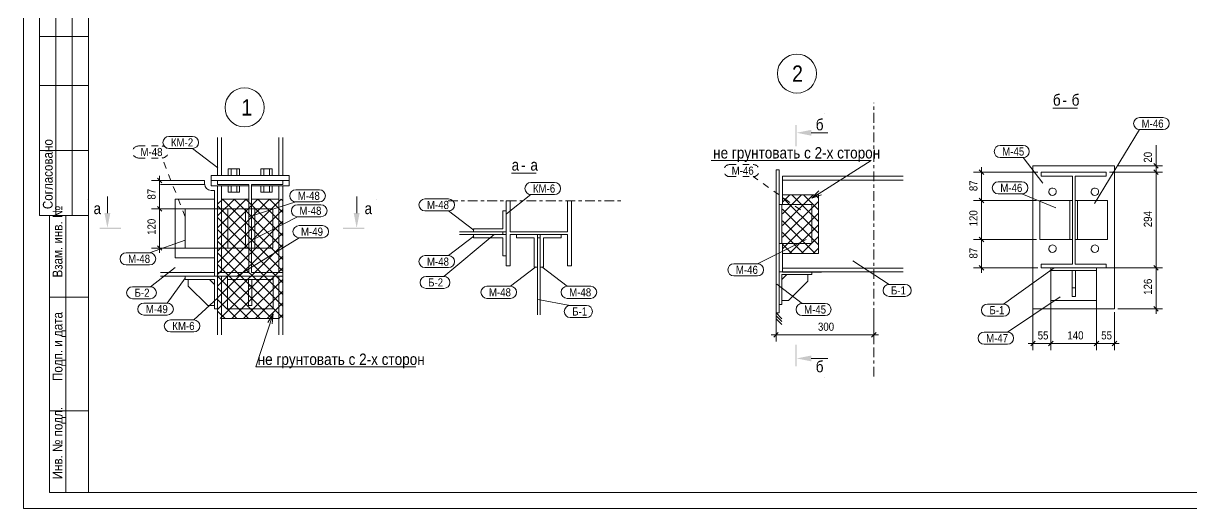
# Model space of a CAD drawing. Header units: millimetres. Extents: x -9 to 585, y -224 to 196.
# Drawn here: x -8.6 to 350, y -223.7 to -74.7 of the extents above; entities that cross this region are included whole.
import ezdxf

# ---------------------------------------------------------------- set-up
doc = ezdxf.new("R2010")
doc.units = ezdxf.units.MM
for name, pattern in [('XKITLINE00', [0]), ('XKITLINE02', [4, 2, -2]), ('XKITLINE03', [6, 3, -1, 1, -1])]:
    doc.linetypes.add(name, pattern=pattern)
for name, color, linetype, lineweight in [('Bolt', 7, 'Continuous', 0), ('DrawingSheet', 5, 'Continuous', 0), ('OtherObjectType', 1, 'Continuous', 0), ('Part', 2, 'Continuous', 0), ('PartMark', 3, 'Continuous', 0), ('S-GRID', 1, 'Continuous', 0), ('Section', 6, 'Continuous', 0), ('Z-DIMENSIONS', 1, 'Continuous', 0), ('Текст', 3, 'Continuous', 0)]:
    doc.layers.add(name, color=color, linetype=linetype, lineweight=lineweight)
doc.styles.add('GOST type A', font='ARIAL.TTF')

msp = doc.modelspace()

# ---------------------------------------------------------------- hatches: boundary and pattern name
at = {"layer": 'Section'}
for points in [[(228.35, -112.5), (228.35, -105.9), (228.77, -105.9), (228.77, -112.5)], [(228.77, -108.3), (233.27, -107.4), (233.27, -109.2)], [(17.2, -137.48), (16.3, -132.98), (18.1, -132.98)], [(93.72, -137.48), (92.82, -132.98), (94.62, -132.98)], [(21.4, -137.9), (14.8, -137.9), (14.8, -137.48), (21.4, -137.48)], [(96.12, -137.9), (89.52, -137.9), (89.52, -137.48), (96.12, -137.48)], [(228.35, -180.01), (228.35, -173.41), (228.77, -173.41), (228.77, -180.01)], [(228.77, -177.61), (233.27, -176.71), (233.27, -178.51)]]:
    msp.add_hatch(color=256, dxfattribs=at).paths.add_polyline_path(points, flags=17)

# ---------------------------------------------------------------- linework, layer by layer
at = {"layer": 'Bolt', "linetype": 'XKITLINE00', "lineweight": 0}
for p, q in [((57.77, -119.39), (54.31, -119.39)), ((54.31, -121.39), (54.31, -119.39)), ((55.18, -121.39), (55.18, -119.39)), ((56.91, -121.39), (56.91, -119.39)), ((57.77, -121.39), (57.77, -119.39)), ((67.77, -119.39), (64.31, -119.39)), ((64.31, -121.39), (64.31, -119.39)), ((65.18, -121.39), (65.18, -119.39)), ((66.91, -121.39), (66.91, -119.39)), ((67.77, -121.39), (67.77, -119.39)), ((54.31, -124.59), (54.31, -126.59)), ((55.18, -126.59), (55.18, -124.59)), ((56.91, -126.59), (56.91, -124.59)), ((57.77, -126.59), (57.77, -124.59)), ((64.31, -124.59), (64.31, -126.59)), ((65.18, -126.59), (65.18, -124.59)), ((66.91, -126.59), (66.91, -124.59)), ((67.77, -126.59), (67.77, -124.59)), ((54.31, -126.59), (57.77, -126.59)), ((64.31, -126.59), (67.77, -126.59))]:
    msp.add_line(p, q, dxfattribs=at)
for centre, start, end in [((307.33, -126.41), 18, 198), ((307.33, -126.41), 18, 198), ((320.33, -126.41), 18, 198), ((320.33, -126.41), 18, 198), ((307.33, -126.41), 198, 18), ((307.33, -126.41), 198, 18), ((320.33, -126.41), 198, 18), ((320.33, -126.41), 198, 18), ((307.33, -143.91), 18, 198), ((307.33, -143.91), 18, 198), ((320.33, -143.91), 18, 198), ((320.33, -143.91), 18, 198), ((307.33, -143.91), 198, 18), ((307.33, -143.91), 198, 18), ((320.33, -143.91), 198, 18), ((320.33, -143.91), 198, 18)]:
    msp.add_arc(centre, 1.15, start, end, dxfattribs=at)
at = {"layer": 'DrawingSheet', "linetype": 'XKITLINE00', "lineweight": 0}
for p, q in [((-8.6, 196.25), (-8.6, -223.75)), ((11.4, 191.25), (11.4, -218.75)), ((11.4, -218.75), (580.4, -218.75)), ((-8.6, -223.75), (585.4, -223.75))]:
    msp.add_line(p, q, dxfattribs=at)
at = {"layer": 'OtherObjectType', "linetype": 'XKITLINE00', "lineweight": 0}
for p, q in [((-3.6, -133.75), (-3.6, -68.75)), ((1.4, -133.75), (1.4, -68.75)), ((6.4, -133.75), (6.4, -68.75)), ((11.4, -68.75), (11.4, -218.75)), ((-3.6, -78.75), (11.4, -78.75)), ((234.87, -90.12), (234.87, -90.12)), ((-3.6, -93.75), (11.4, -93.75)), ((65.3, -100.51), (65.3, -100.51)), ((307.44, -100.72), (315.02, -100.72)), ((-3.6, -113.75), (11.4, -113.75)), ((141.28, -120.67), (148.86, -120.67)), ((-3.6, -133.75), (11.4, -133.75)), ((-0.6, -133.75), (-0.6, -218.75)), ((4.4, -133.75), (4.4, -218.75)), ((-0.6, -158.75), (11.4, -158.75)), ((-0.6, -193.75), (11.4, -193.75)), ((-0.6, -218.75), (11.4, -218.75))]:
    msp.add_line(p, q, dxfattribs=at)
for centre in [(228.87, -90.12), (59.3, -100.51)]:
    msp.add_circle(centre, 6, dxfattribs=at)
at = {"layer": 'Part', "linetype": 'XKITLINE00', "lineweight": 0}
for p, q in [((51.04, -121.39), (51.04, -109.76)), ((52.24, -121.39), (52.24, -109.76)), ((69.84, -121.39), (69.84, -109.76)), ((71.04, -121.39), (71.04, -109.76)), ((49.04, -122.99), (49.04, -121.39)), ((49.04, -121.39), (73.04, -121.39)), ((73.04, -122.99), (73.04, -121.39)), ((222.44, -119.65), (222.44, -163.65)), ((222.44, -119.65), (223.44, -119.65)), ((223.44, -119.65), (223.44, -163.65)), ((224.44, -121.65), (224.44, -130.35)), ((224.44, -121.65), (261.52, -121.65)), ((301.33, -162.41), (301.33, -118.41)), ((301.33, -118.41), (326.33, -118.41)), ((303.83, -121.61), (303.83, -120.41)), ((303.83, -120.41), (323.83, -120.41)), ((313.43, -121.61), (303.83, -121.61)), ((313.43, -148.61), (313.43, -121.61)), ((314.23, -121.61), (314.23, -148.61)), ((314.23, -121.61), (323.83, -121.61)), ((323.83, -121.61), (323.83, -120.41)), ((326.33, -118.41), (326.33, -162.41)), ((33.51, -122.99), (47.04, -122.99)), ((47.08, -124.19), (33.51, -124.19)), ((47.04, -122.99), (47.04, -123.99)), ((47.04, -123.99), (47.08, -124.19)), ((47.08, -124.19), (47.19, -124.76)), ((49.04, -122.99), (51.04, -122.99)), ((49.04, -122.99), (49.04, -124.59)), ((49.04, -122.99), (51.04, -122.99)), ((49.04, -124.59), (60.64, -124.59)), ((51.04, -124.19), (51.04, -122.99)), ((51.04, -122.99), (71.04, -122.99)), ((60.64, -124.19), (51.04, -124.19)), ((51.04, -151.19), (51.04, -124.59)), ((52.24, -151.19), (52.24, -124.59)), ((60.64, -151.19), (60.64, -124.19)), ((71.04, -124.19), (61.44, -124.19)), ((61.44, -124.19), (61.44, -151.19)), ((61.44, -124.59), (73.04, -124.59)), ((69.84, -151.19), (69.84, -124.59)), ((71.04, -122.99), (71.04, -124.19)), ((71.04, -122.99), (73.04, -122.99)), ((71.04, -122.99), (73.04, -122.99)), ((71.04, -151.19), (71.04, -124.59)), ((73.04, -122.99), (73.04, -124.59)), ((224.44, -122.85), (261.52, -122.85)), ((50.04, -128.69), (38.04, -128.69)), ((38.04, -128.69), (38.04, -146.69)), ((48.28, -125.84), (49.04, -125.99)), ((49.04, -125.99), (50.04, -125.99)), ((50.04, -131.69), (50.04, -125.99)), ((50.04, -131.69), (50.04, -128.69)), ((51, -128.69), (51.04, -128.69)), ((51, -165.39), (51, -128.69)), ((51.14, -148.12), (70.57, -128.69)), ((51.14, -144.53), (66.98, -128.69)), ((51.14, -140.94), (63.39, -128.69)), ((51.14, -137.35), (59.8, -128.69)), ((51.14, -133.75), (56.2, -128.69)), ((51.14, -130.16), (52.61, -128.69)), ((52.24, -128.69), (60.64, -128.69)), ((70.94, -147.08), (52.55, -128.69)), ((70.94, -143.49), (56.14, -128.69)), ((70.94, -139.9), (59.74, -128.69)), ((60.6, -128.69), (60.64, -128.69)), ((60.6, -146.69), (60.6, -128.69)), ((61.44, -128.69), (69.84, -128.69)), ((61.48, -128.69), (61.44, -128.69)), ((61.48, -146.69), (61.48, -128.69)), ((70.94, -136.31), (63.33, -128.69)), ((70.94, -132.71), (66.92, -128.69)), ((70.94, -129.12), (70.51, -128.69)), ((226.67, -127.35), (224.44, -129.58)), ((230.27, -127.35), (224.44, -133.17)), ((233.86, -127.35), (224.44, -136.77)), ((226.67, -127.35), (224.44, -129.58)), ((230.27, -127.35), (224.44, -133.17)), ((233.86, -127.35), (224.44, -136.77)), ((224.44, -127.35), (235.44, -127.35)), ((224.44, -130.35), (224.44, -127.35)), ((224.44, -128.13), (235.44, -139.13)), ((224.44, -128.13), (235.44, -139.13)), ((227.25, -127.35), (235.44, -135.54)), ((227.25, -127.35), (235.44, -135.54)), ((230.84, -127.35), (235.44, -131.95)), ((230.84, -127.35), (235.44, -131.95)), ((234.43, -127.35), (235.44, -128.36)), ((234.43, -127.35), (235.44, -128.36)), ((235.44, -127.35), (235.44, -145.35)), ((51.04, -131.69), (41.04, -131.69)), ((41.04, -131.69), (41.04, -143.69)), ((50.04, -143.69), (50.04, -131.69)), ((70.94, -150.67), (51.14, -130.87)), ((51.14, -151.72), (70.94, -131.92)), ((54.14, -143.69), (54.14, -131.69)), ((54.14, -131.69), (60.64, -131.69)), ((59.64, -143.69), (59.64, -131.69)), ((67.94, -131.69), (61.44, -131.69)), ((62.44, -143.69), (62.44, -131.69)), ((67.94, -131.69), (67.94, -143.69)), ((139.63, -132.27), (138.63, -132.27)), ((138.63, -132.27), (138.63, -137.77)), ((140.83, -129.17), (139.63, -129.17)), ((139.63, -129.17), (139.63, -149.17)), ((139.63, -138.77), (139.63, -132.27)), ((140.83, -138.77), (140.83, -129.17)), ((159.63, -129.17), (158.43, -129.17)), ((158.43, -129.17), (158.43, -138.77)), ((159.63, -149.17), (159.63, -129.17)), ((233.44, -130.35), (223.44, -130.35)), ((224.24, -142.35), (224.24, -130.35)), ((235.44, -129.36), (224.44, -140.36)), ((235.44, -129.36), (224.44, -140.36)), ((224.44, -131.73), (235.44, -142.73)), ((224.44, -131.73), (235.44, -142.73)), ((233.44, -142.35), (233.44, -130.35)), ((303.43, -129.11), (312.63, -129.11)), ((303.43, -141.11), (303.43, -129.11)), ((312.63, -141.11), (312.63, -129.11)), ((312.63, -129.11), (313.43, -129.11)), ((313.43, -141.11), (313.43, -129.11)), ((314.23, -129.11), (314.23, -141.11)), ((315.03, -129.11), (314.23, -129.11)), ((324.23, -129.11), (315.03, -129.11)), ((315.03, -141.11), (315.03, -129.11)), ((324.23, -141.11), (324.23, -129.11)), ((70.94, -154.27), (51.14, -134.47)), ((51.14, -155.31), (70.94, -135.51)), ((235.44, -132.95), (224.44, -143.95)), ((235.44, -132.95), (224.44, -143.95)), ((224.44, -135.32), (234.47, -145.35)), ((224.44, -135.32), (234.47, -145.35)), ((70.94, -157.86), (51.14, -138.06)), ((51.14, -158.9), (70.94, -139.1)), ((125.33, -138.77), (138.63, -138.77)), ((138.63, -139.57), (125.33, -139.57)), ((138.63, -137.77), (129.63, -137.77)), ((129.63, -137.77), (129.63, -138.77)), ((129.63, -138.77), (139.63, -138.77)), ((139.63, -139.57), (129.63, -139.57)), ((129.63, -139.57), (129.63, -140.57)), ((138.63, -138.77), (138.63, -139.57)), ((139.63, -146.07), (139.63, -139.57)), ((158.43, -138.77), (140.83, -138.77)), ((140.83, -149.17), (140.83, -139.57)), ((140.83, -139.57), (158.43, -139.57)), ((149.23, -139.57), (142.73, -139.57)), ((142.73, -139.57), (142.73, -140.57)), ((149.23, -149.57), (149.23, -139.57)), ((156.53, -139.57), (150.03, -139.57)), ((150.03, -139.57), (150.03, -149.57)), ((156.53, -140.57), (156.53, -139.57)), ((158.43, -139.57), (158.43, -149.17)), ((224.44, -138.91), (230.88, -145.35)), ((224.44, -138.91), (230.88, -145.35)), ((235.44, -136.54), (226.63, -145.35)), ((235.44, -136.54), (226.63, -145.35)), ((70.94, -161.45), (51.14, -141.65)), ((51.14, -162.49), (70.94, -142.69)), ((129.63, -140.57), (138.63, -140.57)), ((138.63, -140.57), (138.63, -146.07)), ((142.73, -140.57), (148.23, -140.57)), ((148.23, -140.57), (148.23, -149.57)), ((149.23, -164.22), (149.23, -140.57)), ((149.23, -140.57), (150.03, -140.57)), ((150.03, -164.22), (150.03, -140.57)), ((151.03, -149.57), (151.03, -140.57)), ((151.03, -140.57), (156.53, -140.57)), ((223.44, -142.35), (233.44, -142.35)), ((224.44, -142.35), (224.44, -151.05)), ((224.44, -145.35), (224.44, -142.35)), ((224.44, -142.5), (227.29, -145.35)), ((224.44, -142.5), (227.29, -145.35)), ((235.44, -140.13), (230.23, -145.35)), ((235.44, -140.13), (230.23, -145.35)), ((312.63, -141.11), (303.43, -141.11)), ((312.63, -141.11), (313.43, -141.11)), ((314.23, -141.11), (315.03, -141.11)), ((315.03, -141.11), (324.23, -141.11)), ((38.04, -146.69), (50.04, -146.69)), ((41.04, -143.69), (51.04, -143.69)), ((50.04, -146.69), (50.04, -143.69)), ((50.04, -143.69), (50.04, -152.39)), ((70.94, -165.04), (51.14, -145.24)), ((51.83, -165.39), (70.94, -146.28)), ((60.64, -143.69), (54.14, -143.69)), ((60.64, -146.69), (60.6, -146.69)), ((67.94, -143.69), (61.44, -143.69)), ((61.44, -146.69), (61.48, -146.69)), ((138.63, -146.07), (139.63, -146.07)), ((235.44, -145.35), (224.44, -145.35)), ((235.44, -143.73), (233.82, -145.35)), ((235.44, -143.73), (233.82, -145.35)), ((67.7, -165.39), (51.14, -148.83)), ((55.42, -165.39), (70.94, -149.88)), ((139.63, -149.17), (140.83, -149.17)), ((148.23, -149.57), (149.23, -149.57)), ((150.03, -149.57), (151.03, -149.57)), ((158.43, -149.17), (159.63, -149.17)), ((224.44, -149.85), (261.52, -149.85)), ((303.83, -149.81), (303.83, -148.61)), ((303.83, -148.61), (313.43, -148.61)), ((323.83, -149.81), (303.83, -149.81)), ((306.83, -150.61), (306.83, -149.81)), ((306.83, -149.81), (320.83, -149.81)), ((306.83, -159.81), (306.83, -150.61)), ((320.83, -150.61), (306.83, -150.61)), ((314.33, -150.61), (313.33, -150.61)), ((313.33, -150.61), (313.33, -155.88)), ((314.23, -148.61), (323.83, -148.61)), ((314.33, -155.88), (314.33, -150.61)), ((320.83, -149.81), (320.83, -150.61)), ((320.83, -159.81), (320.83, -150.61)), ((323.83, -148.61), (323.83, -149.81)), ((33.51, -151.19), (50.04, -151.19)), ((33.51, -152.39), (50.04, -152.39)), ((41.04, -152.39), (41.04, -153.39)), ((41.04, -153.39), (50.04, -153.39)), ((42.04, -155.39), (42.04, -153.39)), ((50.04, -154.89), (48.54, -153.39)), ((50.04, -152.39), (51.04, -152.39)), ((50.04, -153.39), (50.04, -162.39)), ((51.04, -152.39), (51.04, -151.19)), ((51.04, -151.19), (60.64, -151.19)), ((51.04, -170.39), (51.04, -152.39)), ((71.04, -152.39), (51.04, -152.39)), ((64.11, -165.39), (51.14, -152.43)), ((52.24, -170.39), (52.24, -152.39)), ((54.04, -162.39), (54.04, -152.39)), ((54.04, -153.39), (68.04, -153.39)), ((59.02, -165.39), (70.94, -153.47)), ((60.54, -153.39), (60.54, -161.39)), ((61.44, -151.19), (71.04, -151.19)), ((61.54, -161.39), (61.54, -153.39)), ((68.04, -152.39), (68.04, -162.39)), ((69.84, -170.39), (69.84, -152.39)), ((71.04, -151.19), (71.04, -152.39)), ((71.04, -170.39), (71.04, -152.39)), ((223.44, -151.05), (224.44, -151.05)), ((233.44, -151.85), (224.24, -151.85)), ((224.24, -151.85), (224.24, -161.05)), ((224.24, -153.35), (225.74, -151.85)), ((236.44, -151.05), (224.44, -151.05)), ((224.44, -151.05), (224.44, -151.09)), ((224.44, -151.05), (261.52, -151.05)), ((236.44, -151.09), (224.44, -151.09)), ((226.24, -159.85), (232.24, -153.85)), ((232.24, -153.85), (232.24, -151.85)), ((233.44, -151.05), (233.44, -151.85)), ((236.44, -151.05), (236.44, -151.09)), ((48.04, -161.39), (42.04, -155.39)), ((60.52, -165.39), (51.14, -156.02)), ((60.54, -155.39), (61.54, -155.39)), ((62.61, -165.39), (70.94, -157.06)), ((313.33, -158.61), (313.33, -155.88)), ((313.33, -155.88), (314.33, -155.88)), ((314.33, -155.88), (314.33, -158.61)), ((56.92, -165.39), (51.14, -159.61)), ((66.2, -165.39), (70.94, -160.65)), ((224.24, -161.05), (223.44, -161.05)), ((224.24, -159.85), (226.24, -159.85)), ((320.83, -159.81), (306.83, -159.81)), ((314.33, -158.61), (313.33, -158.61)), ((50.04, -161.39), (48.04, -161.39)), ((50.04, -162.39), (51.04, -162.39)), ((53.33, -165.39), (51.14, -163.2)), ((68.04, -162.39), (54.04, -162.39)), ((60.54, -161.39), (61.54, -161.39)), ((69.79, -165.39), (70.94, -164.24)), ((222.44, -163.65), (223.44, -163.65)), ((326.33, -162.41), (301.33, -162.41)), ((51.04, -165.39), (51, -165.39)), ((52.24, -165.39), (69.84, -165.39))]:
    msp.add_line(p, q, dxfattribs=at)
msp.add_arc((49.04, -123.99), 2, 202.5, 247.5, dxfattribs=at)
at = {"layer": 'PartMark', "linetype": 'XKITLINE00', "lineweight": 0}
for p, q in [((334.06, -103.62), (341.28, -103.62)), ((320.26, -130.04), (334.06, -107.32)), ((334.06, -107.32), (341.28, -107.32)), ((36.09, -109.41), (43.31, -109.41)), ((36.09, -113.11), (43.31, -113.11)), ((51.09, -119.04), (43.31, -113.11)), ((291.28, -112.2), (298.34, -112.2)), ((291.28, -115.9), (298.34, -115.9)), ((304.4, -123.78), (298.34, -115.9)), ((147.22, -123.57), (154.44, -123.57)), ((290.69, -123.37), (297.91, -123.37)), ((75.04, -125.81), (82.27, -125.81)), ((114.68, -128.61), (121.91, -128.61)), ((139.68, -133.2), (147.22, -127.27)), ((147.22, -127.27), (154.44, -127.27)), ((290.69, -127.07), (297.91, -127.07)), ((308.32, -131.32), (297.91, -127.07)), ((60.59, -134.12), (75.04, -129.51)), ((75.04, -129.51), (82.27, -129.51)), ((75.53, -130.4), (82.76, -130.4)), ((114.68, -132.31), (121.91, -132.31)), ((129.68, -138.24), (121.91, -132.31)), ((61.49, -141.26), (75.53, -134.1)), ((75.53, -134.1), (82.76, -134.1)), ((76.02, -136.82), (83.24, -136.82)), ((135.94, -139.52), (120.49, -152.41)), ((41.09, -141.26), (30.17, -145.17)), ((56.87, -152.44), (76.02, -140.52)), ((76.02, -140.52), (83.24, -140.52)), ((129.68, -140.09), (121.91, -146.02)), ((231.67, -141.12), (216.75, -148.54)), ((22.94, -145.17), (30.17, -145.17)), ((114.68, -146.02), (121.91, -146.02)), ((22.94, -148.87), (30.17, -148.87)), ((38.04, -149.66), (30.38, -155.58)), ((114.68, -149.72), (121.91, -149.72)), ((148.71, -149.52), (140.93, -155.45)), ((150.56, -149.52), (158.34, -155.45)), ((209.52, -148.54), (216.75, -148.54)), ((246.03, -147.67), (257.14, -154.86)), ((307.86, -149.76), (292.3, -160.92)), ((41.09, -152.92), (35.59, -160.59)), ((115.05, -152.41), (120.49, -152.41)), ((209.52, -152.24), (216.75, -152.24)), ((24.95, -155.58), (30.38, -155.58)), ((115.05, -156.11), (120.49, -156.11)), ((133.71, -155.45), (140.93, -155.45)), ((158.34, -155.45), (165.56, -155.45)), ((222.67, -154.8), (230.45, -160.73)), ((257.14, -154.86), (262.08, -154.86)), ((24.95, -159.28), (30.38, -159.28)), ((28.37, -160.59), (35.59, -160.59)), ((51.09, -158.98), (43.74, -165.78)), ((133.71, -159.15), (140.93, -159.15)), ((149.28, -159.46), (159.29, -161.34)), ((158.34, -159.15), (165.56, -159.15)), ((159.29, -161.34), (164.24, -161.34)), ((230.45, -160.73), (237.51, -160.73)), ((257.14, -158.56), (262.08, -158.56)), ((287.35, -160.92), (292.3, -160.92)), ((309.66, -158.71), (293.54, -169.54)), ((28.37, -164.29), (35.59, -164.29)), ((230.45, -164.43), (237.51, -164.43)), ((287.35, -164.62), (292.3, -164.62)), ((36.52, -165.78), (43.74, -165.78)), ((159.29, -165.04), (164.24, -165.04)), ((36.52, -169.48), (43.74, -169.48)), ((286.32, -169.54), (293.54, -169.54)), ((286.32, -173.24), (293.54, -173.24))]:
    msp.add_line(p, q, dxfattribs=at)
at = {"layer": 'PartMark', "linetype": 'XKITLINE02', "lineweight": 0}
for p, q in [((26.75, -112.35), (33.97, -112.35)), ((26.75, -116.05), (33.97, -116.05)), ((41.09, -134.12), (33.97, -116.05)), ((208.23, -118.07), (215.45, -118.07)), ((208.23, -121.77), (215.45, -121.77)), ((229.94, -131.99), (215.45, -121.77))]:
    msp.add_line(p, q, dxfattribs=at)
at = {"layer": 'PartMark', "linetype": 'XKITLINE00', "lineweight": 0}
for centre, start, end in [((334.06, -105.47), 90, 270), ((341.28, -105.47), 270, 90), ((36.09, -111.26), 90, 270), ((43.31, -111.26), 270, 90), ((291.28, -114.05), 90, 270), ((298.34, -114.05), 270, 90), ((147.22, -125.42), 90, 270), ((154.44, -125.42), 270, 90), ((290.69, -125.22), 90, 270), ((297.91, -125.22), 270, 90), ((75.04, -127.66), 90, 270), ((82.27, -127.66), 270, 90), ((114.68, -130.46), 90, 270), ((121.91, -130.46), 270, 90), ((75.53, -132.25), 90, 270), ((82.76, -132.25), 270, 90), ((76.02, -138.67), 90, 270), ((83.24, -138.67), 270, 90), ((22.94, -147.02), 90, 270), ((30.17, -147.02), 270, 90), ((114.68, -147.87), 90, 270), ((121.91, -147.87), 270, 90), ((209.52, -150.39), 90, 270), ((216.75, -150.39), 270, 90), ((115.05, -154.26), 90, 270), ((120.49, -154.26), 270, 90), ((24.95, -157.43), 90, 270), ((30.38, -157.43), 270, 90), ((133.71, -157.3), 90, 270), ((140.93, -157.3), 270, 90), ((158.34, -157.3), 90, 270), ((165.56, -157.3), 270, 90), ((257.14, -156.71), 90, 270), ((262.08, -156.71), 270, 90), ((28.37, -162.44), 90, 270), ((35.59, -162.44), 270, 90), ((159.29, -163.19), 90, 270), ((164.24, -163.19), 270, 90), ((230.45, -162.58), 90, 270), ((237.51, -162.58), 270, 90), ((287.35, -162.77), 90, 270), ((292.3, -162.77), 270, 90), ((36.52, -167.63), 90, 270), ((43.74, -167.63), 270, 90), ((286.32, -171.39), 90, 270), ((293.54, -171.39), 270, 90)]:
    msp.add_arc(centre, 1.85, start, end, dxfattribs=at)
at = {"layer": 'PartMark', "linetype": 'XKITLINE02', "lineweight": 0}
for centre, start, end in [((26.75, -114.2), 90, 270), ((33.97, -114.2), 270, 90), ((208.23, -119.92), 90, 270), ((215.45, -119.92), 270, 90)]:
    msp.add_arc(centre, 1.85, start, end, dxfattribs=at)
at = {"layer": 'S-GRID', "linetype": 'XKITLINE03', "lineweight": 0}
for p, q in [((252.44, -183.2), (252.44, -99.12)), ((121.81, -129.17), (175.36, -129.17))]:
    msp.add_line(p, q, dxfattribs=at)
at = {"layer": 'Section', "linetype": 'XKITLINE00', "lineweight": 0}
for p, q in [((237.47, -102.3), (237.47, -102.3)), ((237.47, -102.3), (237.47, -102.3)), ((238.37, -108.3), (233.27, -108.3)), ((11.2, -128.78), (11.2, -128.78)), ((11.2, -128.78), (11.2, -128.78)), ((17.2, -127.88), (17.2, -132.98)), ((93.72, -127.88), (93.72, -132.98)), ((99.72, -128.78), (99.72, -128.78)), ((99.72, -128.78), (99.72, -128.78)), ((238.37, -177.61), (233.27, -177.61)), ((237.47, -183.61), (237.47, -183.61)), ((237.47, -183.61), (237.47, -183.61))]:
    msp.add_line(p, q, dxfattribs=at)
at = {"layer": 'Z-DIMENSIONS', "linetype": 'XKITLINE00', "lineweight": 0}
for p, q in [((339.09, -118.41), (339.09, -112.1)), ((339.09, -118.41), (339.09, -113.6)), ((338.38, -117.7), (339.8, -119.12)), ((33.24, -122.99), (33.24, -121.49)), ((302.83, -120.41), (283.03, -120.41)), ((284.83, -119.7), (286.24, -121.12)), ((285.53, -120.41), (285.53, -118.91)), ((285.53, -129.11), (285.53, -120.41)), ((301.33, -119.41), (301.33, -175.02)), ((324.83, -120.41), (341.09, -120.41)), ((324.83, -120.41), (341.09, -120.41)), ((327.33, -118.41), (341.09, -118.41)), ((338.38, -119.7), (339.8, -121.12)), ((338.38, -119.7), (339.8, -121.12)), ((339.09, -120.41), (339.09, -118.41)), ((339.09, -120.41), (339.09, -118.91)), ((339.09, -149.81), (339.09, -120.41)), ((339.09, -120.41), (339.09, -121.91)), ((46.04, -122.99), (30.74, -122.99)), ((32.53, -122.29), (33.95, -123.7)), ((33.24, -131.69), (33.24, -122.99)), ((284.83, -128.4), (286.24, -129.82)), ((284.83, -128.4), (286.24, -129.82)), ((285.53, -129.11), (285.53, -127.61)), ((66.94, -131.69), (30.74, -131.69)), ((66.94, -131.69), (30.74, -131.69)), ((32.53, -130.99), (33.95, -132.4)), ((32.53, -130.99), (33.95, -132.4)), ((33.24, -131.69), (33.24, -130.19)), ((33.24, -143.69), (33.24, -131.69)), ((33.24, -131.69), (33.24, -133.19)), ((302.43, -129.11), (283.03, -129.11)), ((302.43, -129.11), (283.03, -129.11)), ((285.53, -141.11), (285.53, -129.11)), ((285.53, -129.11), (285.53, -130.61)), ((285.53, -141.11), (285.53, -139.61)), ((32.53, -142.99), (33.95, -144.4)), ((302.43, -141.11), (283.03, -141.11)), ((302.43, -141.11), (283.03, -141.11)), ((284.83, -140.4), (286.24, -141.82)), ((284.83, -140.4), (286.24, -141.82)), ((285.53, -149.81), (285.53, -141.11)), ((285.53, -141.11), (285.53, -142.61)), ((66.94, -143.69), (30.74, -143.69)), ((33.24, -143.69), (33.24, -145.19)), ((302.83, -149.81), (283.03, -149.81)), ((284.83, -149.1), (286.24, -150.52)), ((285.53, -149.81), (285.53, -151.31)), ((321.83, -149.81), (341.09, -149.81)), ((321.83, -149.81), (341.09, -149.81)), ((338.38, -149.1), (339.8, -150.52)), ((338.38, -149.1), (339.8, -150.52)), ((339.09, -149.81), (339.09, -148.31)), ((339.09, -162.41), (339.09, -149.81)), ((339.09, -149.81), (339.09, -151.31)), ((306.83, -150.81), (306.83, -175.02)), ((306.83, -150.81), (306.83, -175.02)), ((320.83, -150.81), (320.83, -175.02)), ((320.83, -150.81), (320.83, -175.02)), ((222.44, -163.65), (224.19, -165.4)), ((222.44, -163.65), (222.44, -167.15)), ((222.44, -164.52), (224.19, -166.27)), ((222.44, -164.65), (222.44, -172.36)), ((252.44, -164.65), (252.44, -172.36)), ((326.33, -163.41), (326.33, -175.02)), ((327.33, -162.41), (341.09, -162.41)), ((338.38, -161.7), (339.8, -163.12)), ((339.09, -162.41), (339.09, -163.91)), ((222.44, -165.4), (224.19, -167.15)), ((222.44, -170.36), (220.94, -170.36)), ((223.15, -169.65), (221.73, -171.07)), ((222.44, -170.36), (252.44, -170.36)), ((253.15, -169.65), (251.73, -171.07)), ((252.44, -170.36), (253.94, -170.36)), ((301.33, -173.02), (299.83, -173.02)), ((302.04, -172.31), (300.62, -173.72)), ((301.33, -173.02), (306.83, -173.02)), ((306.83, -173.02), (305.33, -173.02)), ((307.54, -172.31), (306.12, -173.72)), ((307.54, -172.31), (306.12, -173.72)), ((306.83, -173.02), (308.33, -173.02)), ((306.83, -173.02), (320.83, -173.02)), ((320.83, -173.02), (319.33, -173.02)), ((321.54, -172.31), (320.12, -173.72)), ((321.54, -172.31), (320.12, -173.72)), ((320.83, -173.02), (322.33, -173.02)), ((320.83, -173.02), (326.33, -173.02)), ((327.04, -172.31), (325.62, -173.72)), ((326.33, -173.02), (327.83, -173.02))]:
    msp.add_line(p, q, dxfattribs=at)
at = {"layer": 'Z-DIMENSIONS'}
for p in [(285.53, -120.41), (339.09, -118.41), (339.09, -120.41), (339.09, -120.41), (33.24, -122.99), (33.24, -131.69), (33.24, -131.69), (285.53, -129.11), (285.53, -129.11), (285.53, -141.11), (285.53, -141.11), (33.24, -143.69), (285.53, -149.81), (339.09, -149.81), (339.09, -149.81), (339.09, -162.41), (222.44, -170.36), (252.44, -170.36), (301.33, -173.02), (306.83, -173.02), (306.83, -173.02), (320.83, -173.02), (320.83, -173.02), (326.33, -173.02)]:
    msp.add_point(p, dxfattribs=at)
at = {"layer": 'Текст', "linetype": 'XKITLINE00', "lineweight": 0}
for p, q in [((202.54, -116.8), (251.67, -116.8)), ((233.44, -128.38), (251.67, -116.8)), ((235.57, -126.14), (233.44, -128.38)), ((233.44, -128.38), (236.37, -127.4)), ((68.04, -163.95), (62.72, -180.21)), ((68.04, -163.95), (66.4, -166.57)), ((67.82, -167.03), (68.04, -163.95)), ((62.72, -180.21), (111.85, -180.21))]:
    msp.add_line(p, q, dxfattribs=at)

# ---------------------------------------------------------------- texts
at = {"layer": 'OtherObjectType', "style": 'GOST type A', "width": 0.85}
for s, height, p in [('2', 5, (227.4, -92.62)), ('б', 3.5, (307.44, -99.97)), ('б', 3.5, (313.2, -99.97)), ('1', 5, (58.32, -103.01)), ('-', 3.5, (310.32, -99.97)), ('а', 3.5, (141.28, -119.92)), ('а', 3.5, (147.04, -119.92)), ('-', 3.5, (144.16, -119.92))]:
    msp.add_text(s, height=height, dxfattribs=at).set_placement(p)
for s, p in [('Согласовано', (0.4, -131.75)), ('Взам. инв. №', (3.4, -152.75)), ('Подп. и дата', (3.4, -184.54)), ('Инв. № подл.', (3.4, -214.75))]:
    msp.add_text(s, height=3, rotation=90, dxfattribs=at).set_placement(p)
at = {"layer": 'PartMark', "style": 'GOST type A', "width": 0.85}
for s, p in [('М-46', (334.66, -106.72)), ('КМ-2', (36.69, -112.51)), ('М-48', (27.35, -115.45)), ('М-45', (291.88, -115.3)), ('М-46', (208.83, -121.17)), ('КМ-6', (147.82, -126.67)), ('М-46', (291.29, -126.47)), ('М-48', (75.64, -128.91)), ('М-48', (76.13, -133.5)), ('М-48', (115.28, -131.71)), ('М-49', (76.62, -139.92)), ('М-48', (23.54, -148.27)), ('М-48', (115.28, -149.12)), ('М-46', (210.12, -151.64)), ('Б-2', (115.65, -155.51)), ('Б-2', (25.55, -158.68)), ('М-48', (134.31, -158.55)), ('М-48', (158.94, -158.55)), ('Б-1', (257.74, -157.96)), ('М-49', (28.97, -163.69)), ('М-45', (231.05, -163.83)), ('Б-1', (159.89, -164.44)), ('Б-1', (287.95, -164.02)), ('КМ-6', (37.12, -168.88)), ('М-47', (286.92, -172.64))]:
    msp.add_text(s, height=2.5, dxfattribs=at).set_placement(p)
at = {"layer": 'Section', "style": 'GOST type A', "width": 0.85}
for s, p in [('б', (234.64, -107.55)), ('а', (12.95, -133.28)), ('а', (96.14, -133.28)), ('б', (234.64, -181.86))]:
    msp.add_text(s, height=3.5, dxfattribs=at).set_placement(p)
at = {"layer": 'Z-DIMENSIONS', "style": 'GOST type A', "width": 0.85}
for s, p in [('20', (337.84, -117.47)), ('87', (284.28, -126.22)), ('87', (31.99, -128.81)), ('120', (284.28, -137.06)), ('294', (337.84, -137.31)), ('120', (31.99, -139.65)), ('87', (284.28, -146.92)), ('126', (337.84, -158.06))]:
    msp.add_text(s, height=2.5, rotation=90.0002, dxfattribs=at).set_placement(p)
for s, p in [('300', (235.32, -169.11)), ('55', (302.77, -171.77)), ('140', (311.88, -171.77)), ('55', (322.27, -171.77))]:
    msp.add_text(s, height=2.5, dxfattribs=at).set_placement(p)
at = {"layer": 'Текст', "style": 'GOST type A', "width": 0.85}
for p in [(203.14, -116.2), (63.32, -179.61)]:
    msp.add_text('не грунтовать с 2-х сторон', height=3.5, dxfattribs=at).set_placement(p)

doc.saveas('drawing.dxf')
